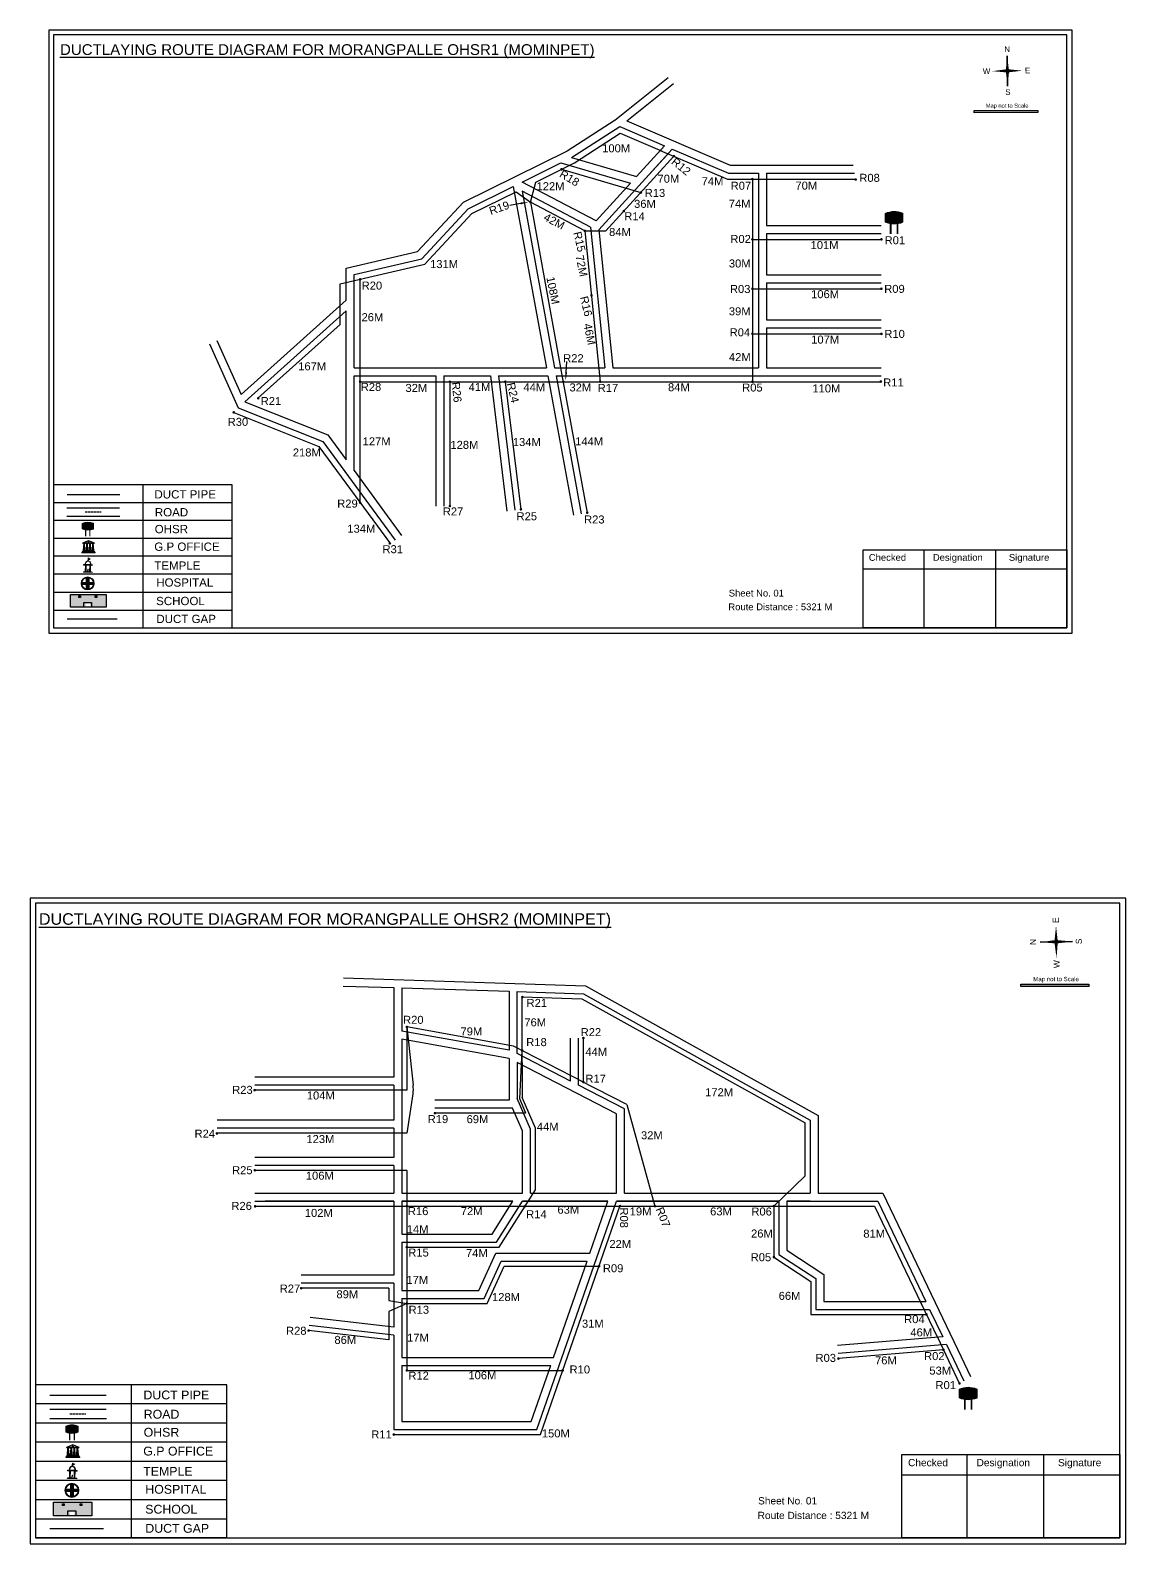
# Model space of a CAD drawing. Header units: inches. Extents: x 857 to 9621, y 2149 to 3662.
# Drawn here: x 2969 to 4063, y 2149 to 3662 of the extents above; entities that cross this region are included whole.
import ezdxf

# ---------------------------------------------------------------- set-up
doc = ezdxf.new("R2010")
doc.units = ezdxf.units.IN
doc.header["$MEASUREMENT"] = 0
doc.linetypes.add('DASHEDX2', pattern=[1.5, 1, -0.5])
for name, color, linetype in [('LANDMARK', 7, 'Continuous'), ('OHT', 7, 'Continuous'), ('pipe line', 5, 'Continuous')]:
    doc.layers.add(name, color=color, linetype=linetype)
doc.styles.get("Standard").update_dxf_attribs({"font": 'arial.ttf'})

# ---------------------------------------------------------------- blocks, each defined once
blk = doc.blocks.new('OHT')
at = {"linetype": 'Continuous', "lineweight": 0, "true_color": 0x0ffffc}
blk.add_hatch(color=4, dxfattribs=at).paths.add_polyline_path([(0.012, 1), (0, 1, 0.101323), (-0.4, 0.916), (-0.4, 0.525, 0.194075), (0.399, 0.521), (0.399, 0.921, 0.097877)])
at = {"color": 4, "linetype": 'Continuous', "lineweight": 0, "true_color": 0x0ffffc, "flags": 128}
for points in [[(-0.4, 0.525), (-0.4, 0.916)], [(0.399, 0.521), (0.399, 0.921)]]:
    blk.add_lwpolyline(points, dxfattribs=at)
at = {"color": 4, "linetype": 'Continuous', "lineweight": 0, "true_color": 0x0ffffc, "const_width": 0.075, "flags": 128}
for points in [[(-0.15, 0), (-0.15, 0.475)], [(0.15, 0), (0.15, 0.473)]]:
    blk.add_lwpolyline(points, dxfattribs=at)
at = {"color": 4, "linetype": 'Continuous', "lineweight": 0, "true_color": 0x0ffffc}
for centre, radius, start, end in [((0.006, -0.019), 1.019, 67.31091, 113.47108), ((0.004, 1.513), 1.068, 247.76824, 291.70073)]:
    blk.add_arc(centre, radius, start, end, dxfattribs=at)
blk = doc.blocks.new('Government_Office')
at = {"linetype": 'Continuous', "lineweight": 0, "true_color": 0xff0000}
for points in [[(-0.5, 0.05), (0.5, 0.05), (0.5, 0), (-0.5, 0)], [(-0.45, 0.08), (-0.45, 0.12), (0.45, 0.12), (0.45, 0.08)], [(-0.4, 0.14), (-0.4, 0.18), (0.4, 0.18), (0.4, 0.14)]]:
    blk.add_hatch(color=1, dxfattribs=at).paths.add_polyline_path(points)
h = blk.add_hatch(color=1, dxfattribs=at)
h.paths.add_polyline_path([(0.44, 0.72), (0.45, 0.75), (0, 0.93), (-0.45, 0.75), (-0.44, 0.72)])
h.paths.add_polyline_path([(0.36, 0.75), (-0.36, 0.75), (0, 0.9)], flags=16)
h.paths.add_polyline_path([(0, 0.78, -1), (0, 0.87, -1)], flags=0)
h = blk.add_hatch(color=1, dxfattribs=at)
edge = h.paths.add_edge_path()
edge.add_line((-0.27, 0.2), (-0.3, 0.68))
edge.add_line((-0.3, 0.68), (-0.29, 0.68))
edge.add_arc((-0.28, 0.69), 0.0176, 225.304, 441.5659)
edge.add_line((-0.28, 0.7), (-0.39, 0.7))
edge.add_arc((-0.39, 0.69), 0.0176, 98.4341, 314.696)
edge.add_line((-0.38, 0.68), (-0.37, 0.68))
edge.add_line((-0.37, 0.68), (-0.4, 0.2))
edge.add_line((-0.4, 0.2), (-0.27, 0.2))
h = blk.add_hatch(color=1, dxfattribs=at)
edge = h.paths.add_edge_path()
edge.add_line((-0.05, 0.2), (-0.07, 0.68))
edge.add_line((-0.07, 0.68), (-0.07, 0.68))
edge.add_arc((-0.05, 0.69), 0.0176, 225.304, 441.5659)
edge.add_line((-0.05, 0.7), (-0.17, 0.7))
edge.add_arc((-0.17, 0.69), 0.0176, 98.4341, 314.696)
edge.add_line((-0.16, 0.68), (-0.15, 0.68))
edge.add_line((-0.15, 0.68), (-0.18, 0.2))
edge.add_line((-0.18, 0.2), (-0.05, 0.2))
h = blk.add_hatch(color=1, dxfattribs=at)
edge = h.paths.add_edge_path()
edge.add_arc((0, 0.83), 0.0467, 90, 270)
edge.add_arc((0, 0.83), 0.0467, 270, 450)
h = blk.add_hatch(color=1, dxfattribs=at)
edge = h.paths.add_edge_path()
edge.add_line((0.18, 0.2), (0.15, 0.68))
edge.add_line((0.15, 0.68), (0.16, 0.68))
edge.add_arc((0.17, 0.69), 0.0176, 225.304, 441.5659)
edge.add_line((0.17, 0.7), (0.05, 0.7))
edge.add_arc((0.05, 0.69), 0.0176, 98.4341, 314.696)
edge.add_line((0.07, 0.68), (0.07, 0.68))
edge.add_line((0.07, 0.68), (0.05, 0.2))
edge.add_line((0.05, 0.2), (0.18, 0.2))
h = blk.add_hatch(color=1, dxfattribs=at)
edge = h.paths.add_edge_path()
edge.add_line((0.4, 0.2), (0.37, 0.68))
edge.add_line((0.37, 0.68), (0.38, 0.68))
edge.add_arc((0.39, 0.69), 0.0176, 225.304, 441.5659)
edge.add_line((0.4, 0.7), (0.28, 0.7))
edge.add_arc((0.28, 0.69), 0.0176, 98.4341, 314.696)
edge.add_line((0.29, 0.68), (0.3, 0.68))
edge.add_line((0.3, 0.68), (0.27, 0.2))
edge.add_line((0.27, 0.2), (0.4, 0.2))
at = {"color": 1, "linetype": 'Continuous', "lineweight": 0, "true_color": 0xff0000, "flags": 128}
for points in [[(-0.5, 0.05), (0.5, 0.05), (0.5, 0), (-0.5, 0)], [(-0.45, 0.75), (-0.44, 0.72), (0.44, 0.72), (0.45, 0.75), (0, 0.93)], [(-0.45, 0.08), (-0.45, 0.12), (0.45, 0.12), (0.45, 0.08)], [(-0.4, 0.14), (-0.4, 0.18), (0.4, 0.18), (0.4, 0.14)], [(-0.36, 0.75), (0.36, 0.75), (0, 0.9)]]:
    blk.add_lwpolyline(points, close=True, dxfattribs=at)
for points in [[(-0.27, 0.2), (-0.3, 0.68), (-0.29, 0.68, 1.379694), (-0.28, 0.7), (-0.39, 0.7, 1.379694), (-0.38, 0.68), (-0.37, 0.68), (-0.4, 0.2)], [(-0.05, 0.2), (-0.07, 0.68), (-0.07, 0.68, 1.379694), (-0.05, 0.7), (-0.17, 0.7, 1.379694), (-0.16, 0.68), (-0.15, 0.68), (-0.18, 0.2)], [(0, 0.87, 1), (0, 0.78, 1)], [(0.18, 0.2), (0.15, 0.68), (0.16, 0.68, 1.379694), (0.17, 0.7), (0.05, 0.7, 1.379694), (0.07, 0.68), (0.07, 0.68), (0.05, 0.2)], [(0.4, 0.2), (0.37, 0.68), (0.38, 0.68, 1.379694), (0.4, 0.7), (0.28, 0.7, 1.379694), (0.29, 0.68), (0.3, 0.68), (0.27, 0.2)]]:
    blk.add_lwpolyline(points, format="xyb", close=True, dxfattribs=at)
blk = doc.blocks.new('Temple')
at = {"linetype": 'Continuous', "lineweight": 0, "true_color": 0xe66000}
blk.add_hatch(color=32, dxfattribs=at).paths.add_polyline_path([(-0.006, 1), (0.147, 0.931), (0, 0.85)])
at = {"linetype": 'Continuous', "lineweight": 0, "true_color": 0xff0000}
h = blk.add_hatch(color=1, dxfattribs=at)
edge = h.paths.add_edge_path()
edge.add_line((0.175, 0.49), (0.225, 0.49))
edge.add_line((0.225, 0.49), (0.225, 0.497))
edge.add_line((0.225, 0.497), (0.307, 0.497))
edge.add_line((0.307, 0.497), (0.307, 0.533))
edge.add_line((0.307, 0.533), (0.257, 0.533))
edge.add_line((0.257, 0.533), (0.257, 0.54))
edge.add_line((0.257, 0.54), (0.2, 0.54))
edge.add_spline(control_points=[(0.2, 0.54), (0.2, 0.589), (0.19, 0.638), (0.142, 0.743), (0.092, 0.79), (0.027, 0.805), (0.02, 0.806), (0.012, 0.806)], knot_values=[4.712389, 4.712389, 4.712389, 4.712389, 5.278166, 5.278166, 6.117402, 6.117402, 6.223801, 6.223801, 6.223801, 6.223801], degree=3, periodic=0)
edge.add_line((0.012, 0.806), (0.012, 0.79))
edge.add_line((0.012, 0.79), (-0.012, 0.79))
edge.add_line((-0.012, 0.79), (-0.012, 0.806))
edge.add_spline(control_points=[(-0.012, 0.806), (-0.055, 0.802), (-0.096, 0.781), (-0.171, 0.699), (-0.197, 0.628), (-0.2, 0.55), (-0.2, 0.545), (-0.2, 0.54)], knot_values=[6.343965, 6.343965, 6.343965, 6.343965, 6.956638, 6.956638, 7.795874, 7.795874, 7.853982, 7.853982, 7.853982, 7.853982], degree=3, periodic=0)
edge.add_line((-0.2, 0.54), (-0.257, 0.54))
edge.add_line((-0.257, 0.54), (-0.257, 0.533))
edge.add_line((-0.257, 0.533), (-0.307, 0.533))
edge.add_line((-0.307, 0.533), (-0.307, 0.497))
edge.add_line((-0.307, 0.497), (-0.225, 0.497))
edge.add_line((-0.225, 0.497), (-0.225, 0.49))
edge.add_line((-0.225, 0.49), (-0.175, 0.49))
edge.add_line((-0.175, 0.49), (-0.175, 0.07))
edge.add_arc((-0.205, 0.07), 0.03, -90, 0, ccw=False)
edge.add_line((-0.205, 0.04), (-0.257, 0.04))
edge.add_line((-0.257, 0.04), (-0.257, 0.033))
edge.add_line((-0.257, 0.033), (-0.307, 0.033))
edge.add_line((-0.307, 0.033), (-0.307, 0))
edge.add_line((-0.307, 0), (0.307, 0))
edge.add_line((0.307, 0), (0.307, 0.033))
edge.add_line((0.307, 0.033), (0.257, 0.033))
edge.add_line((0.257, 0.033), (0.257, 0.04))
edge.add_line((0.257, 0.04), (0.205, 0.04))
edge.add_arc((0.205, 0.07), 0.03, 180, 270, ccw=False)
edge.add_line((0.175, 0.07), (0.175, 0.49))
h.paths.add_polyline_path([(0.125, 0.07, -0.414214), (0.095, 0.04), (0.05, 0.04), (0.05, 0.033), (-0.05, 0.033), (-0.05, 0.04), (-0.095, 0.04, -0.414214), (-0.125, 0.07), (-0.125, 0.497), (0.125, 0.497)], flags=16)
edge = h.paths.add_edge_path(flags=16)
edge.add_ellipse((0, 0.54), major_axis=(0, 0.242), ratio=0.722808, start_angle=270, end_angle=450, ccw=False)
edge.add_line((0.175, 0.54), (-0.175, 0.54))
h.paths.add_polyline_path([(0.012, 0.23), (0.012, 0.07), (-0.012, 0.07), (-0.012, 0.23)], flags=0)
h = blk.add_hatch(color=1, dxfattribs=at)
edge = h.paths.add_edge_path()
edge.add_line((0.012, 0.857), (0, 0.85))
edge.add_line((0, 0.85), (-0.003, 0.925))
edge.add_line((-0.003, 0.925), (-0.012, 0.925))
edge.add_line((-0.012, 0.925), (-0.012, 0.806))
edge.add_spline(control_points=[(-0.012, 0.806), (-0.004, 0.807), (0.004, 0.807), (0.012, 0.806)], knot_values=[6.223801, 6.223801, 6.223801, 6.223801, 6.343965, 6.343965, 6.343965, 6.343965], degree=3, periodic=0)
edge.add_line((0.012, 0.806), (0.012, 0.857))
h = blk.add_hatch(color=1, dxfattribs=at)
edge = h.paths.add_edge_path()
edge.add_line((0.012, 0.79), (0.012, 0.806))
edge.add_spline(control_points=[(0.012, 0.806), (0.004, 0.807), (-0.004, 0.807), (-0.012, 0.806)], knot_values=[6.223801, 6.223801, 6.223801, 6.223801, 6.343965, 6.343965, 6.343965, 6.343965], degree=3, periodic=0)
edge.add_line((-0.012, 0.806), (-0.012, 0.79))
edge.add_line((-0.012, 0.79), (0.012, 0.79))
at = {"color": 32, "linetype": 'Continuous', "lineweight": 0, "true_color": 0xe66000, "flags": 128}
blk.add_lwpolyline([(-0.006, 1), (0.147, 0.931), (0, 0.85), (-0.006, 1)], dxfattribs=at)
at = {"color": 1, "linetype": 'Continuous', "lineweight": 0, "true_color": 0xff0000, "flags": 128}
blk.add_lwpolyline([(0.2, 0.54), (0.257, 0.54), (0.257, 0.533), (0.307, 0.533), (0.307, 0.497), (0.225, 0.497), (0.225, 0.49), (0.175, 0.49), (0.175, 0.07, 0.414214), (0.205, 0.04), (0.257, 0.04), (0.257, 0.033), (0.307, 0.033), (0.307, 0), (-0.307, 0), (-0.307, 0.033), (-0.257, 0.033), (-0.257, 0.04), (-0.205, 0.04, 0.414214), (-0.175, 0.07), (-0.175, 0.49), (-0.225, 0.49), (-0.225, 0.497), (-0.307, 0.497), (-0.307, 0.533), (-0.257, 0.533), (-0.257, 0.54), (-0.2, 0.54)], format="xyb", dxfattribs=at)
blk.add_lwpolyline([(-0.175, 0.54), (0.175, 0.54)], dxfattribs=at)
blk.add_lwpolyline([(0.125, 0.497), (0.125, 0.07, -0.414214), (0.095, 0.04), (0.05, 0.04), (0.05, 0.033), (-0.05, 0.033), (-0.05, 0.04), (-0.095, 0.04, -0.414214), (-0.125, 0.07), (-0.125, 0.497)], format="xyb", close=True, dxfattribs=at)
for points in [[(0.012, 0.925), (-0.012, 0.925), (-0.012, 0.79), (0.012, 0.79)], [(0.012, 0.23), (-0.012, 0.23), (-0.012, 0.07), (0.012, 0.07)]]:
    blk.add_lwpolyline(points, close=True, dxfattribs=at)
at = {"color": 1, "linetype": 'Continuous', "lineweight": 0, "true_color": 0xff0000}
blk.add_ellipse((0, 0.54), major_axis=(0, 0.242), ratio=0.722808, start_param=4.712389, end_param=7.853982, dxfattribs=at)
blk.add_open_spline([(0.2, 0.54), (0.2, 0.589), (0.19, 0.638), (0.142, 0.743), (0.092, 0.79), (-0.023, 0.816), (-0.085, 0.794), (-0.171, 0.699), (-0.197, 0.628), (-0.2, 0.55), (-0.2, 0.545), (-0.2, 0.54)], degree=3, knots=[4.712389, 4.712389, 4.712389, 4.712389, 5.278166, 5.278166, 6.117402, 6.117402, 6.956638, 6.956638, 7.795874, 7.795874, 7.853982, 7.853982, 7.853982, 7.853982], dxfattribs=at)
blk = doc.blocks.new('*U7')
at = {"color": 0, "linetype": 'DASHEDX2', "transparency": 16777216}
blk.add_line((-8.2, 0), (8, 0), dxfattribs=at)
blk = doc.blocks.new('Hospital')
at = {"linetype": 'Continuous', "lineweight": 0, "true_color": 0x000000}
h = blk.add_hatch(color=18, dxfattribs=at)
h.paths.add_polyline_path([(-0.5, 0, 1), (0.5, 0, 1)])
h.paths.add_polyline_path([(0.45, 0, -1), (-0.45, 0, -1)], flags=16)
at = {"linetype": 'Continuous', "true_color": 0xff0000}
blk.add_hatch(color=1, dxfattribs=at).paths.add_polyline_path([(-0.39, 0.08), (-0.08, 0.08), (-0.08, 0.39), (0.08, 0.39), (0.08, 0.08), (0.39, 0.08), (0.39, -0.08), (0.08, -0.08), (0.08, -0.39), (-0.08, -0.39), (-0.08, -0.08), (-0.39, -0.08)])
at = {"color": 1, "linetype": 'Continuous', "true_color": 0xff0000, "flags": 128}
blk.add_lwpolyline([(-0.39, 0.08), (-0.08, 0.08), (-0.08, 0.39), (0.08, 0.39), (0.08, 0.08), (0.39, 0.08), (0.39, -0.08), (0.08, -0.08), (0.08, -0.39), (-0.08, -0.39), (-0.08, -0.08), (-0.39, -0.08)], close=True, dxfattribs=at)
at = {"color": 18, "linetype": 'Continuous', "lineweight": 0, "true_color": 0x000000}
for radius in [0.5, 0.446]:
    blk.add_circle((0, 0), radius, dxfattribs=at)
blk = doc.blocks.new('*U8')
at = {"color": 0, "linetype": 'DASHEDX2', "transparency": 16777216}
blk.add_line((-8.2, 0), (8, 0), dxfattribs=at)

msp = doc.modelspace()

# ---------------------------------------------------------------- hatches: boundary and pattern name
at = {"true_color": 0x0093dd}
h = msp.add_hatch(color=142, dxfattribs=at)
h.dxf.hatch_style = 1
h.paths.add_polyline_path([(3911.8, 3581.5), (3911.8, 3579.4), (3975.6, 3579.5), (3975.6, 3581.6)])
at = {"ltscale": 0.5}
h = msp.add_hatch(color=5, dxfattribs=at)
h.dxf.hatch_style = 1
h.paths.add_polyline_path([(3613.1, 3535.9, 1), (3610.4, 3535.9, 1)])
h = msp.add_hatch(color=5, dxfattribs=at)
h.dxf.hatch_style = 1
h.paths.add_polyline_path([(3500.8, 3522.8, 1), (3498.1, 3522.8, 1)])
h = msp.add_hatch(color=5, dxfattribs=at)
h.dxf.hatch_style = 1
h.paths.add_polyline_path([(3691.6, 3513, 1), (3688.9, 3513, 1)])
h = msp.add_hatch(color=5, dxfattribs=at)
h.dxf.hatch_style = 1
h.paths.add_polyline_path([(3794.8, 3512.6, 1), (3792.1, 3512.6, 1)])
h = msp.add_hatch(color=5, dxfattribs=at)
h.dxf.hatch_style = 1
h.paths.add_polyline_path([(3580.1, 3499.6, 1), (3577.4, 3499.6, 1)])
h = msp.add_hatch(color=5, dxfattribs=at)
h.dxf.hatch_style = 1
h.paths.add_polyline_path([(3469.8, 3489.9, 1), (3467.1, 3489.9, 1)])
h = msp.add_hatch(color=5, dxfattribs=at)
h.dxf.hatch_style = 1
h.paths.add_polyline_path([(3563.1, 3481, 1), (3560.4, 3481, 1)])
h = msp.add_hatch(color=5, dxfattribs=at)
h.dxf.hatch_style = 1
h.paths.add_polyline_path([(3524.1, 3461.3, 1), (3521.5, 3461.3, 1)])
h = msp.add_hatch(color=5, dxfattribs=at)
h.dxf.hatch_style = 1
h.paths.add_polyline_path([(3691.6, 3452.8, 1), (3688.9, 3452.8, 1)])
h = msp.add_hatch(color=5, dxfattribs=at)
h.dxf.hatch_style = 1
h.paths.add_polyline_path([(3820.6, 3452.8, 1), (3817.9, 3452.8, 1)])
h = msp.add_hatch(color=5, dxfattribs=at)
h.dxf.hatch_style = 1
h.paths.add_polyline_path([(3299.5, 3412.9, 1), (3296.8, 3412.9, 1)])
h = msp.add_hatch(color=5, dxfattribs=at)
h.dxf.hatch_style = 1
h.paths.add_polyline_path([(3691.6, 3403.4, 1), (3688.9, 3403.4, 1)])
h = msp.add_hatch(color=5, dxfattribs=at)
h.dxf.hatch_style = 1
h.paths.add_polyline_path([(3820.5, 3403.4, 1), (3817.8, 3403.4, 1)])
h = msp.add_hatch(color=5, dxfattribs=at)
h.dxf.hatch_style = 1
h.paths.add_polyline_path([(3530.8, 3396.8, 1), (3528.1, 3396.8, 1)])
h = msp.add_hatch(color=5, dxfattribs=at)
h.dxf.hatch_style = 1
h.paths.add_polyline_path([(3691.6, 3358.4, 1), (3688.9, 3358.4, 1)])
h = msp.add_hatch(color=5, dxfattribs=at)
h.dxf.hatch_style = 1
h.paths.add_polyline_path([(3820.6, 3358.3, 1), (3817.9, 3358.3, 1)])
h = msp.add_hatch(color=5, dxfattribs=at)
h.dxf.hatch_style = 1
h.paths.add_polyline_path([(3299.5, 3310.5, 1), (3296.8, 3310.5, 1)])
h = msp.add_hatch(color=5, dxfattribs=at)
h.dxf.hatch_style = 1
h.paths.add_polyline_path([(3389.2, 3310.5, 1), (3386.6, 3310.5, 1)])
h = msp.add_hatch(color=5, dxfattribs=at)
h.dxf.hatch_style = 1
h.paths.add_polyline_path([(3444.6, 3310.5, 1), (3441.9, 3310.5, 1)])
h = msp.add_hatch(color=5, dxfattribs=at)
h.dxf.hatch_style = 1
h.paths.add_polyline_path([(3502.5, 3310.5, 1), (3499.8, 3310.5, 1)])
h = msp.add_hatch(color=5, dxfattribs=at)
h.dxf.hatch_style = 1
h.paths.add_polyline_path([(3539.4, 3310.5, 1), (3536.7, 3310.5, 1)])
h = msp.add_hatch(color=5, dxfattribs=at)
h.dxf.hatch_style = 1
h.paths.add_polyline_path([(3691.6, 3310.5, 1), (3688.9, 3310.5, 1)])
h = msp.add_hatch(color=5, dxfattribs=at)
h.dxf.hatch_style = 1
h.paths.add_polyline_path([(3820, 3310.7, 1), (3817.3, 3310.7, 1)])
h = msp.add_hatch(color=5, dxfattribs=at)
h.dxf.hatch_style = 1
h.paths.add_polyline_path([(3197.7, 3294, 1), (3195, 3294, 1)])
h = msp.add_hatch(color=5, dxfattribs=at)
h.dxf.hatch_style = 1
h.paths.add_polyline_path([(3173.2, 3279.9, 1), (3170.5, 3279.9, 1)])
h = msp.add_hatch(color=5, dxfattribs=at)
h.dxf.hatch_style = 1
h.paths.add_polyline_path([(3299.5, 3189.7, 1), (3296.8, 3189.7, 1)])
h = msp.add_hatch(color=5, dxfattribs=at)
h.dxf.hatch_style = 1
h.paths.add_polyline_path([(3389.2, 3186.2, 1), (3386.6, 3186.2, 1)])
h = msp.add_hatch(color=5, dxfattribs=at)
h.dxf.hatch_style = 1
h.paths.add_polyline_path([(3460.2, 3182.9, 1), (3457.5, 3182.9, 1)])
h = msp.add_hatch(color=5, dxfattribs=at)
h.dxf.hatch_style = 1
h.paths.add_polyline_path([(3526.5, 3179.6, 1), (3523.8, 3179.6, 1)])
h = msp.add_hatch(color=5, dxfattribs=at)
h.dxf.hatch_style = 1
h.paths.add_polyline_path([(3329.2, 3148.9, 1), (3326.5, 3148.9, 1)])
at = {"true_color": 0xc8c92d}
h = msp.add_hatch(color=52, dxfattribs=at)
h.dxf.hatch_style = 1
h.paths.add_polyline_path([(3015.7, 3097.8), (3008.6, 3097.8), (3008.6, 3085), (3015.7, 3085)])
h.paths.add_polyline_path([(3044.2, 3097.8), (3037.1, 3097.8), (3037.1, 3085), (3044.2, 3085)])
at = {"true_color": 0x293189}
h = msp.add_hatch(color=177, dxfattribs=at)
h.dxf.hatch_style = 1
h.paths.add_polyline_path([(3037.1, 3097.8), (3015.7, 3097.8), (3015.7, 3085), (3023.7, 3085), (3023.7, 3089.2), (3028.2, 3089.2), (3028.2, 3085), (3037.1, 3085)])
h.paths.add_polyline_path([(3018.7, 3094.9), (3017.2, 3094.9), (3017.2, 3096.4), (3018.7, 3096.4)], flags=16)
h.paths.add_polyline_path([(3033.5, 3094.9), (3033.5, 3096.4), (3035.1, 3096.4), (3035.1, 3094.9)], flags=16)
at = {"true_color": 0x0093dd}
h = msp.add_hatch(color=142, dxfattribs=at)
h.dxf.hatch_style = 1
h.paths.add_polyline_path([(3958.4, 2708.2), (3958.4, 2705.9), (4026.6, 2706.1), (4026.6, 2708.4)])
at = {"ltscale": 0.5}
h = msp.add_hatch(color=5, dxfattribs=at)
h.dxf.hatch_style = 1
h.paths.add_polyline_path([(3461.7, 2695.5, 1), (3459, 2695.5, 1)])
h = msp.add_hatch(color=5, dxfattribs=at)
h.dxf.hatch_style = 1
h.paths.add_polyline_path([(3346.2, 2665.6, 1), (3343.5, 2665.6, 1)])
h = msp.add_hatch(color=5, dxfattribs=at)
h.dxf.hatch_style = 1
h.paths.add_polyline_path([(3522.7, 2654.5, 1), (3520, 2654.5, 1)])
h = msp.add_hatch(color=5, dxfattribs=at)
h.dxf.hatch_style = 1
h.paths.add_polyline_path([(3461.5, 2642, 1), (3458.8, 2642, 1)])
h = msp.add_hatch(color=5, dxfattribs=at)
h.dxf.hatch_style = 1
h.paths.add_polyline_path([(3194.1, 2602.4, 1), (3191.4, 2602.4, 1)])
h = msp.add_hatch(color=5, dxfattribs=at)
h.dxf.hatch_style = 1
h.paths.add_polyline_path([(3522.7, 2610.4, 1), (3520, 2610.4, 1)])
h = msp.add_hatch(color=5, dxfattribs=at)
h.dxf.hatch_style = 1
h.paths.add_polyline_path([(3374.3, 2579.4, 1), (3371.6, 2579.4, 1)])
h = msp.add_hatch(color=5, dxfattribs=at)
h.dxf.hatch_style = 1
h.paths.add_polyline_path([(3156.4, 2559.1, 1), (3153.7, 2559.1, 1)])
h = msp.add_hatch(color=5, dxfattribs=at)
h.dxf.hatch_style = 1
h.paths.add_polyline_path([(3194.3, 2522.3, 1), (3191.6, 2522.3, 1)])
h = msp.add_hatch(color=5, dxfattribs=at)
h.dxf.hatch_style = 1
h.paths.add_polyline_path([(3194.6, 2486.3, 1), (3191.9, 2486.3, 1)])
h = msp.add_hatch(color=5, dxfattribs=at)
h.dxf.hatch_style = 1
h.paths.add_polyline_path([(3346.2, 2486.5, 1), (3343.5, 2486.5, 1)])
h = msp.add_hatch(color=5, dxfattribs=at)
h.dxf.hatch_style = 1
h.paths.add_polyline_path([(3464.5, 2486.5, 1), (3461.8, 2486.5, 1)])
h = msp.add_hatch(color=5, dxfattribs=at)
h.dxf.hatch_style = 1
h.paths.add_polyline_path([(3559.3, 2486.5, 1), (3556.6, 2486.5, 1)])
h = msp.add_hatch(color=5, dxfattribs=at)
h.dxf.hatch_style = 1
h.paths.add_polyline_path([(3594.1, 2486.5, 1), (3591.4, 2486.5, 1)])
h = msp.add_hatch(color=5, dxfattribs=at)
h.dxf.hatch_style = 1
h.paths.add_polyline_path([(3713.1, 2486.5, 1), (3710.4, 2486.5, 1)])
h = msp.add_hatch(color=5, dxfattribs=at)
h.dxf.hatch_style = 1
h.paths.add_polyline_path([(3346.2, 2445.4, 1), (3343.5, 2445.4, 1)])
h = msp.add_hatch(color=5, dxfattribs=at)
h.dxf.hatch_style = 1
h.paths.add_polyline_path([(3713.1, 2435.5, 1), (3710.4, 2435.5, 1)])
h = msp.add_hatch(color=5, dxfattribs=at)
h.dxf.hatch_style = 1
h.paths.add_polyline_path([(3538.4, 2426.4, 1), (3535.7, 2426.4, 1)])
h = msp.add_hatch(color=5, dxfattribs=at)
h.dxf.hatch_style = 1
h.paths.add_polyline_path([(3240.6, 2404.4, 1), (3237.9, 2404.4, 1)])
h = msp.add_hatch(color=5, dxfattribs=at)
h.dxf.hatch_style = 1
h.paths.add_polyline_path([(3346.2, 2389.1, 1), (3343.5, 2389.1, 1)])
h = msp.add_hatch(color=5, dxfattribs=at)
h.dxf.hatch_style = 1
h.paths.add_polyline_path([(3865.6, 2378.1, 1), (3862.9, 2378.1, 1)])
h = msp.add_hatch(color=5, dxfattribs=at)
h.dxf.hatch_style = 1
h.paths.add_polyline_path([(3248, 2362.1, 1), (3245.3, 2362.1, 1)])
h = msp.add_hatch(color=5, dxfattribs=at)
h.dxf.hatch_style = 1
h.paths.add_polyline_path([(3777.6, 2334.1, 1), (3774.9, 2334.1, 1)])
h = msp.add_hatch(color=5, dxfattribs=at)
h.dxf.hatch_style = 1
h.paths.add_polyline_path([(3882.5, 2342.9, 1), (3879.8, 2342.9, 1)])
h = msp.add_hatch(color=5, dxfattribs=at)
h.dxf.hatch_style = 1
h.paths.add_polyline_path([(3346.2, 2322.3, 1), (3343.5, 2322.3, 1)])
h = msp.add_hatch(color=5, dxfattribs=at)
h.dxf.hatch_style = 1
h.paths.add_polyline_path([(3502.1, 2322.3, 1), (3499.4, 2322.3, 1)])
h = msp.add_hatch(color=5, dxfattribs=at)
h.dxf.hatch_style = 1
h.paths.add_polyline_path([(3898.6, 2309.3, 1), (3895.9, 2309.3, 1)])
h = msp.add_hatch(color=5, dxfattribs=at)
h.dxf.hatch_style = 1
h.paths.add_polyline_path([(3333.2, 2258.2, 1), (3330.5, 2258.2, 1)])
at = {"true_color": 0xc8c92d}
h = msp.add_hatch(color=52, dxfattribs=at)
h.dxf.hatch_style = 1
h.paths.add_polyline_path([(2999.2, 2190.5), (2991.6, 2190.5), (2991.6, 2176.8), (2999.2, 2176.8)])
h.paths.add_polyline_path([(3029.8, 2190.5), (3022.2, 2190.5), (3022.2, 2176.8), (3029.8, 2176.8)])
at = {"true_color": 0x293189}
h = msp.add_hatch(color=177, dxfattribs=at)
h.dxf.hatch_style = 1
h.paths.add_polyline_path([(3022.2, 2190.5), (2999.2, 2190.5), (2999.2, 2176.8), (3007.8, 2176.8), (3007.8, 2181.3), (3012.6, 2181.3), (3012.6, 2176.8), (3022.2, 2176.8)])
h.paths.add_polyline_path([(3002.5, 2187.4), (3000.8, 2187.4), (3000.8, 2189), (3002.5, 2189)], flags=16)
h.paths.add_polyline_path([(3018.3, 2187.4), (3018.3, 2189), (3020, 2189), (3020, 2187.4)], flags=16)

# ---------------------------------------------------------------- linework, layer by layer
for p, q in [((3945.3, 3606), (3944.8, 3636.2)), ((3944.8, 3636.2), (3945.3, 3606)), ((3945.3, 3606), (3944.8, 3636.2)), ((3945, 3621.1), (3945.3, 3606)), ((3552.6, 3571.9), (3606.1, 3614.7)), ((3564.7, 3571.3), (3611.3, 3608.7)), ((3505.2, 3541.2), (3553.2, 3572.4)), ((3564.7, 3571.3), (3668.1, 3527)), ((3509.5, 3534.5), (3557.6, 3565.6)), ((3557.6, 3565.6), (3602.4, 3546.4)), ((3401.4, 3490), (3506, 3541.6)), ((3610.2, 3543.1), (3536.8, 3462.4)), ((3602.4, 3546.4), (3574.3, 3515.5)), ((3608.3, 3541), (3580.2, 3510.1)), ((3610.2, 3543.1), (3666.5, 3519)), ((3460.2, 3510.1), (3498.9, 3529.2)), ((3498.9, 3529.2), (3568.3, 3508.9)), ((3509.5, 3534.5), (3574.3, 3515.5)), ((3668.1, 3527), (3791.1, 3527)), ((3534, 3471.2), (3460.2, 3510.1)), ((3666.5, 3519), (3696.3, 3519)), ((3696.3, 3519), (3696.3, 3324.5)), ((3704.3, 3519), (3792.4, 3519)), ((3704.3, 3519), (3704.3, 3466.8)), ((3406.3, 3483.4), (3451.3, 3505.7)), ((3451.3, 3505.7), (3484.4, 3324.5)), ((3460.3, 3501), (3492.5, 3324.5)), ((3528.4, 3465.1), (3460.3, 3501)), ((3568.3, 3508.9), (3534, 3471.2)), ((3355.6, 3440.6), (3401.4, 3490)), ((3359.8, 3433.4), (3406.3, 3483.4)), ((3458.5, 3488.7), (3447.9, 3486.6)), ((3528.4, 3465.1), (3542.7, 3324.5)), ((3704.3, 3466.8), (3819.1, 3466.8)), ((3536.8, 3462.4), (3550.7, 3324.5)), ((3704.3, 3458.8), (3704.3, 3417.4)), ((3704.3, 3458.8), (3819.1, 3458.8)), ((3284.2, 3424), (3355.6, 3440.6)), ((3284.2, 3391.9), (3284.2, 3424)), ((3292.2, 3417.6), (3359.8, 3433.4)), ((3292.2, 3324.5), (3292.2, 3417.6)), ((3704.3, 3417.4), (3819.1, 3417.4)), ((3704.3, 3409.4), (3704.3, 3372.4)), ((3704.3, 3409.4), (3819.1, 3409.4)), ((3179.2, 3297.7), (3284.2, 3391.9)), ((3183.1, 3290.5), (3284.2, 3381.2)), ((3284.2, 3232.5), (3284.2, 3381.2)), ((3704.3, 3372.4), (3819.1, 3372.4)), ((3704.3, 3364.4), (3704.3, 3324.5)), ((3704.3, 3364.4), (3819.1, 3364.4)), ((3147.5, 3348.3), (3176.4, 3284.5)), ((3154.8, 3351.6), (3179.2, 3297.7)), ((3284.2, 3328.7), (3284.2, 3332.5)), ((3504.1, 3319.8), (3504.9, 3330.6)), ((3292.2, 3324.5), (3484.4, 3324.5)), ((3292.2, 3221.6), (3292.2, 3316.5)), ((3292.2, 3316.5), (3373.9, 3316.5)), ((3373.9, 3316.5), (3373.9, 3186.2)), ((3381.9, 3316.5), (3428.4, 3316.5)), ((3381.9, 3316.5), (3381.9, 3186.2)), ((3428.4, 3316.5), (3444.9, 3181.2)), ((3436.4, 3316.5), (3485.9, 3316.5)), ((3436.4, 3316.5), (3452.9, 3182.2)), ((3485.9, 3316.5), (3511.3, 3177.1)), ((3492.5, 3324.5), (3542.7, 3324.5)), ((3494, 3316.5), (3819.1, 3316.5)), ((3494, 3316.5), (3519.2, 3178.5)), ((3550.7, 3324.5), (3696.3, 3324.5)), ((3704.3, 3324.5), (3819.1, 3324.5)), ((3176.4, 3284.5), (3260.8, 3250.8)), ((3183.1, 3290.5), (3265.9, 3257.4)), ((3265.9, 3257.4), (3284.2, 3232.5)), ((3260.8, 3250.8), (3333.2, 3152)), ((2991.7, 3207.4), (2991.7, 3065.9)), ((3081.1, 3207.4), (3081.1, 3064.5)), ((3292.2, 3221.6), (3339.6, 3156.7)), ((3170.4, 3189.6), (2991.7, 3189.6)), ((3005.1, 3184.6), (3057.8, 3184.6)), ((3170.4, 3171.7), (2991.7, 3171.7)), ((3005.1, 3176), (3058.1, 3176)), ((3170.4, 3153.8), (2991.7, 3153.8)), ((3170.4, 3136), (2991.7, 3136)), ((3170.4, 3118.1), (2991.7, 3118.1)), ((2991.7, 3100.2), (3170.4, 3100.2)), ((2991.7, 3082.3), (3170.4, 3082.3)), ((2991.7, 3065.9), (2991.7, 3064.5)), ((2991.7, 3065.6), (2991.7, 3064.5)), ((4010.1, 2750.9), (3977.8, 2750.3)), ((3977.8, 2750.3), (4010.1, 2750.9)), ((4010.1, 2750.9), (3977.8, 2750.3)), ((3994, 2750.6), (4010.1, 2750.9)), ((3281.4, 2714.5), (3523.4, 2706.7)), ((3281.1, 2706.5), (3331.8, 2704.9)), ((3331.8, 2704.9), (3331.8, 2615.4)), ((3339.8, 2704.6), (3447.2, 2701.2)), ((3339.8, 2704.6), (3339.8, 2661.4)), ((3447.2, 2701.2), (3447.2, 2642.2)), ((3455, 2695.9), (3455.2, 2695.9)), ((3455.2, 2700.9), (3521.3, 2698.8)), ((3455.2, 2639), (3455.2, 2700.9)), ((3521.3, 2698.8), (3748.1, 2572.5)), ((3523.4, 2706.7), (3756.1, 2577.2)), ((3447.2, 2642.2), (3339.8, 2661.4)), ((3339.8, 2653.3), (3339.8, 2499.5)), ((3447.2, 2634.1), (3339.8, 2653.3)), ((3508.3, 2611.5), (3508.3, 2654.5)), ((3516.3, 2607.3), (3516.3, 2654.5)), ((3447.2, 2634.1), (3447.2, 2592.4)), ((3508.3, 2611.5), (3455.2, 2639)), ((3554.4, 2578.7), (3455.2, 2629.9)), ((3455.2, 2629.9), (3455.2, 2594)), ((3331.8, 2615.4), (3192.8, 2615.4)), ((3331.8, 2607.4), (3192.8, 2607.4)), ((3331.8, 2607.4), (3331.8, 2572.5)), ((3562.4, 2583.6), (3516.3, 2607.3)), ((3447.2, 2592.4), (3373, 2592.4)), ((3468.4, 2563.4), (3455.2, 2594)), ((3331.8, 2572.5), (3155.3, 2572.5)), ((3450.6, 2584.4), (3373, 2584.4)), ((3460.4, 2561.7), (3450.6, 2584.4)), ((3554.4, 2499.5), (3554.4, 2578.7)), ((3562.4, 2499.5), (3562.4, 2583.6)), ((3748.1, 2572.5), (3748.1, 2499.5)), ((3756.1, 2577.2), (3756.1, 2499.5)), ((3331.8, 2564.5), (3155.3, 2564.5)), ((3331.8, 2564.5), (3331.8, 2535.1)), ((3460.4, 2499.5), (3460.4, 2561.7)), ((3468.4, 2499.5), (3468.4, 2563.4)), ((3331.8, 2535.1), (3192.8, 2535.1)), ((3331.8, 2527.1), (3192.8, 2527.1)), ((3331.8, 2527.1), (3331.8, 2499.5)), ((3192.8, 2499.5), (3331.8, 2499.5)), ((3339.8, 2499.5), (3460.4, 2499.5)), ((3468.4, 2499.5), (3554.4, 2499.5)), ((3562.4, 2499.5), (3748.1, 2499.5)), ((3756.1, 2499.5), (3820.5, 2499.5)), ((3820.5, 2499.5), (3898.8, 2336)), ((3192.8, 2491.5), (3331.8, 2491.5)), ((3331.8, 2491.5), (3203.3, 2491.5)), ((3331.8, 2491.5), (3331.8, 2417.4)), ((3339.8, 2491.5), (3339.8, 2458.4)), ((3450.9, 2491.5), (3339.8, 2491.5)), ((3339.8, 2491.5), (3450.9, 2491.5)), ((3430.1, 2458.4), (3450.9, 2491.5)), ((3434.5, 2450.4), (3460.4, 2491.5)), ((3545.9, 2491.5), (3460.4, 2491.5)), ((3460.4, 2491.5), (3545.9, 2491.5)), ((3474.9, 2263.2), (3554.4, 2491.5)), ((3527.8, 2439.4), (3545.9, 2491.5)), ((3716.8, 2491.5), (3554.4, 2491.5)), ((3554.4, 2491.5), (3716.8, 2491.5)), ((3716.8, 2491.5), (3716.8, 2438.2)), ((3748.1, 2491.5), (3724.8, 2491.5)), ((3724.8, 2491.5), (3748.1, 2491.5)), ((3724.8, 2491.5), (3724.8, 2442.5)), ((3748.1, 2491.5), (3815.5, 2491.5)), ((3815.5, 2491.5), (3863.5, 2391.1)), ((3339.8, 2458.4), (3430.1, 2458.4)), ((3339.8, 2450.4), (3339.8, 2402.1)), ((3339.8, 2450.4), (3434.5, 2450.4)), ((3416.8, 2402.1), (3433.9, 2439.4)), ((3433.9, 2439.4), (3527.8, 2439.4)), ((3716.8, 2438.2), (3753.5, 2414)), ((3724.8, 2442.5), (3761.5, 2418.3)), ((3422, 2394.1), (3439, 2431.4)), ((3439, 2431.4), (3525, 2431.4)), ((3491.5, 2335.3), (3525, 2431.4)), ((3331.8, 2417.4), (3239.3, 2417.4)), ((3331.8, 2409.4), (3239.3, 2409.4)), ((3331.8, 2409.4), (3331.8, 2365.4)), ((3753.5, 2414), (3753.5, 2383.1)), ((3761.5, 2418.3), (3761.5, 2391.1)), ((3339.8, 2402.1), (3416.8, 2402.1)), ((3339.8, 2394.1), (3339.8, 2335.3)), ((3339.8, 2394.1), (3422, 2394.1)), ((3761.5, 2391.1), (3863.5, 2391.1)), ((3753.5, 2383.1), (3867.4, 2383.1)), ((3867.4, 2383.1), (3880.5, 2355.8)), ((3331.8, 2357.4), (3247.2, 2367.1)), ((3331.8, 2365.4), (3248.1, 2375)), ((3331.8, 2357.4), (3331.8, 2263.2)), ((3880.5, 2355.8), (3775.2, 2347.1)), ((3884.2, 2348.1), (3775.9, 2339.1)), ((3884.2, 2348.1), (3901.5, 2312)), ((3339.8, 2335.3), (3491.5, 2335.3)), ((3500, 2335.3), (3500, 2335.3)), ((3898.8, 2336), (3908.3, 2316.2)), ((3339.8, 2327.3), (3339.8, 2271.2)), ((3339.8, 2327.3), (3488.7, 2327.3)), ((3469.2, 2271.2), (3488.7, 2327.3)), ((2973.6, 2307.8), (2973.6, 2156.3)), ((3069.2, 2307.8), (3069.2, 2154.8)), ((3164.9, 2288.7), (2973.6, 2288.7)), ((3164.9, 2269.6), (2973.6, 2269.6)), ((2987.9, 2283.4), (3044.3, 2283.4)), ((2987.9, 2274.2), (3044.6, 2274.2)), ((3339.8, 2271.2), (3469.2, 2271.2)), ((3331.8, 2263.2), (3474.9, 2263.2)), ((3164.9, 2250.5), (2973.6, 2250.5)), ((3164.9, 2231.3), (2973.6, 2231.3)), ((3164.9, 2212.2), (2973.6, 2212.2)), ((2973.6, 2193.1), (3164.9, 2193.1)), ((2973.6, 2173.9), (3164.9, 2173.9)), ((2973.6, 2156.3), (2973.6, 2154.8)), ((2973.6, 2156), (2973.6, 2154.8)), ((3164.9, 2154.8), (2973.6, 2154.8))]:
    msp.add_line(p, q)
at = {"color": 1}
for p, q in [((3944.8, 3636.2), (3945, 3621.1)), ((3977.8, 2750.3), (3994, 2750.6))]:
    msp.add_line(p, q, dxfattribs=at)
at = {"color": 5}
for p, q in [((3468.4, 3489.9), (3473.8, 3510.1)), ((3454, 3500.3), (3468.4, 3489.9)), ((3298.2, 3324.5), (3298.2, 3412.9)), ((3457.8, 2593.6), (3460.2, 2642)), ((3463.9, 2579.4), (3457.8, 2593.6)), ((3326.8, 2404.4), (3326.8, 2392.3)), ((3326.8, 2392.3), (3344.8, 2389.1)), ((3344.8, 2389.1), (3326.8, 2381.2))]:
    msp.add_line(p, q, dxfattribs=at)
at = {"color": 242, "true_color": 0xcd2027}
for p, q in [((3861.7, 3142.4), (3861.7, 3064.4)), ((3933.1, 3142.4), (3933.1, 3064.4)), ((3800.8, 3123.5), (4004.5, 3123.5)), ((3904.7, 2238.3), (3904.7, 2154.8)), ((3981.3, 2238.3), (3981.3, 2154.8)), ((3839.6, 2218), (4057.6, 2218))]:
    msp.add_line(p, q, dxfattribs=at)
for points in [[(2987, 3661.8), (2987, 3059.1), (4009.9, 3059.1), (4009.9, 3661.8)], [(2991.7, 3657.2), (2991.7, 3064.5), (4004.5, 3064.5), (4004.5, 3657.2)], [(3044.3, 3097.8), (3044.3, 3085), (3008.6, 3085), (3008.6, 3097.8)], [(3018.7, 3096.4), (3018.7, 3094.9), (3017.2, 3094.9), (3017.2, 3096.4)], [(3033.5, 3094.9), (3033.5, 3096.4), (3035.1, 3096.4), (3035.1, 3094.9)], [(2968.5, 2794.2), (2968.5, 2149), (4063.4, 2149), (4063.4, 2794.2)], [(2973.6, 2789.2), (2973.6, 2154.8), (4057.6, 2154.8), (4057.6, 2789.2)], [(3029.9, 2190.5), (3029.9, 2176.8), (2991.6, 2176.8), (2991.6, 2190.5)], [(3002.5, 2189), (3002.5, 2187.4), (3000.8, 2187.4), (3000.8, 2189)], [(3018.3, 2187.4), (3018.3, 2189), (3020, 2189), (3020, 2187.4)]]:
    msp.add_lwpolyline(points, close=True)
at = {"color": 142, "true_color": 0x0093dd}
for points in [[(3975.6, 3579.5), (3911.8, 3579.4), (3911.8, 3581.5), (3975.6, 3581.6), (3975.6, 3579.5)], [(4026.7, 2706.1), (3958.4, 2705.9), (3958.4, 2708.2), (4026.6, 2708.4), (4026.6, 2706.1)]]:
    msp.add_lwpolyline(points, dxfattribs=at)
for points in [[(3170.4, 3064.5), (3170.4, 3207.4), (2991.7, 3207.4)], [(3022.2, 3085), (3022.2, 3089.8), (3029.7, 3089.8), (3029.7, 3085)], [(3164.9, 2154.8), (3164.9, 2307.8), (2973.6, 2307.8)], [(3006.2, 2176.8), (3006.2, 2181.9), (3014.2, 2181.9), (3014.2, 2176.8)]]:
    msp.add_lwpolyline(points)
at = {"color": 242, "true_color": 0xcd2027}
for points in [[(4004.5, 3064.4), (3800.8, 3064.4), (3800.8, 3142.4), (4004.5, 3142.4)], [(4057.6, 2154.8), (3839.6, 2154.8), (3839.6, 2238.3), (4057.6, 2238.3)]]:
    msp.add_lwpolyline(points, close=True, dxfattribs=at)
at = {"color": 1}
for points in [[(3943.5, 3621.1), (3946.8, 3621.1), (3944.8, 3636.2)], [(3943.5, 3621.1), (3946.8, 3621.1), (3944.8, 3636.2)], [(3994, 2749), (3993.9, 2752.5), (3977.8, 2750.3)], [(3994, 2749), (3993.9, 2752.5), (3977.8, 2750.3)]]:
    msp.add_solid(points, dxfattribs=at)
for points in [[(3945.1, 3619.6), (3945, 3622.9), (3929.9, 3620.9)], [(3945.1, 3619.6), (3945, 3622.9), (3929.9, 3620.9)], [(3943.5, 3621.1), (3946.8, 3621.1), (3945.3, 3606)], [(3943.5, 3621.1), (3946.8, 3621.1), (3945.3, 3606)], [(3945.1, 3619.6), (3945, 3622.9), (3960.1, 3621.4)], [(3945.1, 3619.6), (3945, 3622.9), (3960.1, 3621.4)], [(3458.4, 3489.6), (3458.7, 3487.7), (3466.6, 3490.2)], [(3505.1, 3319.7), (3503.1, 3319.9), (3503.5, 3311.6)], [(3995.5, 2750.7), (3992.1, 2750.6), (3993.7, 2766.8)], [(3995.5, 2750.7), (3992.1, 2750.6), (3993.7, 2766.8)], [(3995.5, 2750.7), (3992.1, 2750.6), (3994.2, 2734.4)], [(3995.5, 2750.7), (3992.1, 2750.6), (3994.2, 2734.4)], [(3994, 2749), (3993.9, 2752.5), (4010.1, 2750.9)], [(3994, 2749), (3993.9, 2752.5), (4010.1, 2750.9)]]:
    msp.add_solid(points)
at = {"layer": 'OHT', "color": 5}
for p, q in [((3005.3, 3197.7), (3058, 3197.7)), ((2988.1, 2297.4), (3044.5, 2297.4))]:
    msp.add_line(p, q, dxfattribs=at)
at = {"layer": 'OHT', "color": 1}
for p, q in [((3005.3, 3073.4), (3055.4, 3073.4)), ((2988.1, 2164.4), (3041.7, 2164.4))]:
    msp.add_line(p, q, dxfattribs=at)
at = {"layer": 'pipe line'}
for p, q in [((3512.5, 3529.2), (3558.2, 3558.9)), ((3558.2, 3558.9), (3600.1, 3540.9)), ((3598.2, 3541.7), (3665.2, 3513)), ((3473.8, 3510.1), (3512.5, 3529.2)), ((3611.8, 3535.9), (3543.9, 3461.3)), ((3499.5, 3522.8), (3578.8, 3499.6)), ((3665.2, 3513), (3704.3, 3513)), ((3690.3, 3513), (3690.3, 3310.5)), ((3704.3, 3513), (3793.4, 3513)), ((3409.9, 3478.5), (3454, 3500.3)), ((3468.4, 3489.9), (3498.6, 3324.5)), ((3522.8, 3461.3), (3468.4, 3489.9)), ((3363, 3428), (3409.9, 3478.5)), ((3522.8, 3461.3), (3538.1, 3310.5)), ((3522.8, 3461.3), (3543.9, 3461.3)), ((3690.3, 3452.8), (3819.1, 3452.8)), ((3278.2, 3408.2), (3363, 3428)), ((3278.2, 3367.7), (3278.2, 3408.2)), ((3690.3, 3403.4), (3819.1, 3403.4)), ((3196, 3294), (3278.2, 3367.7)), ((3690.3, 3358.4), (3819.1, 3358.4)), ((3298.2, 3189.7), (3298.2, 3324.5)), ((3498.6, 3324.5), (3525.1, 3179.6)), ((3298.2, 3310.5), (3373.9, 3310.5)), ((3373.9, 3310.5), (3437.2, 3310.5)), ((3387.9, 3310.5), (3387.9, 3186.2)), ((3436.4, 3310.5), (3485.9, 3310.5)), ((3443.2, 3310.5), (3819.1, 3310.5)), ((3443.2, 3310.5), (3458.8, 3182.9)), ((3172, 3279.8), (3257, 3245.8)), ((3257, 3245.8), (3328.4, 3148.5)), ((3460.2, 2695.8), (3519.9, 2693.8)), ((3460.2, 2627.4), (3460.2, 2695.8)), ((3519.9, 2693.8), (3743.1, 2569.6)), ((3344.8, 2665.6), (3344.8, 2602.4)), ((3451.4, 2646.5), (3344.8, 2665.6)), ((3344.8, 2665.6), (3351.1, 2607.3)), ((3521.3, 2610.4), (3521.3, 2654.5)), ((3521.3, 2610.4), (3451.4, 2646.5)), ((3460.2, 2629.9), (3460.2, 2595.1)), ((3344.8, 2602.4), (3192.8, 2602.4)), ((3564.7, 2588), (3518.6, 2611.8)), ((3351, 2598.6), (3344.8, 2559.5)), ((3473.4, 2564.4), (3460.2, 2595.1)), ((3564.7, 2588), (3592.7, 2486.5)), ((3463.9, 2579.4), (3373, 2579.4)), ((3344.8, 2559.5), (3155.3, 2559.5)), ((3473.4, 2502.8), (3473.4, 2564.4)), ((3743.1, 2516.6), (3743.1, 2569.6)), ((3344.8, 2522.1), (3192.8, 2522.1)), ((3344.8, 2522.1), (3344.8, 2499.5)), ((3711.8, 2486.5), (3743.1, 2516.6)), ((3344.8, 2499.5), (3344.8, 2458.4)), ((3437.3, 2445.4), (3473.4, 2502.8)), ((3192.8, 2486.5), (3331.8, 2486.5)), ((3331.8, 2486.5), (3463.1, 2486.5)), ((3460.4, 2486.5), (3545.9, 2486.5)), ((3478.4, 2258.2), (3557.9, 2486.5)), ((3544.2, 2486.5), (3716.8, 2486.5)), ((3711.8, 2486.5), (3711.8, 2435.5)), ((3716.8, 2486.5), (3748.1, 2486.5)), ((3748.1, 2486.5), (3812.3, 2486.5)), ((3812.3, 2486.5), (3859, 2389)), ((3344.8, 2458.4), (3344.8, 2402.1)), ((3344.8, 2445.4), (3437.3, 2445.4)), ((3425.2, 2389.1), (3442.2, 2426.4)), ((3442.2, 2426.4), (3537, 2426.4)), ((3711.8, 2435.5), (3748.5, 2411.3)), ((3748.5, 2411.3), (3748.5, 2378.1)), ((3326.8, 2404.4), (3239.3, 2404.4)), ((3344.8, 2402.1), (3344.8, 2322.3)), ((3858, 2391.1), (3875.9, 2353.7)), ((3326.8, 2381.2), (3326.8, 2352.9)), ((3344.8, 2389.1), (3425.2, 2389.1)), ((3748.5, 2378.1), (3864.2, 2378.1)), ((3326.8, 2352.9), (3246.6, 2362.1)), ((3875.1, 2355.4), (3897.4, 2309)), ((3881.1, 2342.9), (3776.3, 2334.1)), ((3344.8, 2322.3), (3500.8, 2322.3)), ((3331.8, 2258.2), (3478.4, 2258.2))]:
    msp.add_line(p, q, dxfattribs=at)
msp.add_arc((3321.4, 2603.3), 30, 351.0033, 7.7698, dxfattribs=at)

# ---------------------------------------------------------------- block references
at = {"linetype": 'DASHEDX2'}
for name, p in [('*U7', (3031.5, 3180.3)), ('*U8', (3016.2, 2278.8))]:
    msp.add_blockref(name, p, dxfattribs=at)
at = {"layer": 'LANDMARK'}
for name, p, xscale, yscale, zscale in [('Government_Office', (3026.7, 3139.6), 13.00935728233748, 13.00935728233748, 13.00935728233748), ('Hospital', (3025.9, 3108.9), 13.12033057218892, 13.12033057218892, 13.12033057218892), ('Government_Office', (3011, 2235.2), 13.92501171093976, 13.92501171093976, 13.92501171093976), ('Hospital', (3010.1, 2202.4), 14.04379577745786, 14.04379577745786, 14.04379577745786)]:
    msp.add_blockref(name, p, dxfattribs=dict(at, xscale=xscale, yscale=yscale, zscale=zscale))
at = {"layer": 'LANDMARK', "rotation": 358.3713438591284}
for p, xscale, yscale, zscale in [((3026, 3119.9), 14.50709457857279, 14.50709457857279, 14.50709457857279), ((3010.3, 2214.1), 15.52816618947066, 15.52816618947066, 15.52816618947066)]:
    msp.add_blockref('Temple', p, dxfattribs=dict(at, xscale=xscale, yscale=yscale, zscale=zscale))
at = {"layer": 'OHT'}
for p, xscale, yscale, zscale in [((3831.8, 3458.2), 22.41341502807723, 22.41341502807723, 22.41341502807723), ((3026, 3155.8), 14.3087241539245, 14.3087241539245, 14.3087241539245), ((3905.8, 2283), 22.41341502807723, 22.41341502807723, 22.41341502807723), ((3010.2, 2252.5), 15.31583360251944, 15.31583360251944, 15.31583360251944)]:
    msp.add_blockref('OHT', p, dxfattribs=dict(at, xscale=xscale, yscale=yscale, zscale=zscale))

# ---------------------------------------------------------------- texts
at = {"color": 242, "true_color": 0xcd2027}
for s, height, p in [('%%UDUCTLAYING ROUTE DIAGRAM FOR MORANGPALLE OHSR1 (MOMINPET)', 10.773, (2998.2, 3637.1)), ('%%UDUCTLAYING ROUTE DIAGRAM FOR MORANGPALLE OHSR2 (MOMINPET)', 11.531, (2977.1, 2767.7))]:
    msp.add_text(s, height=height, dxfattribs=at).set_placement(p)
for s, height, rotation, p in [('N', 5.69, 1.0063, (3942.1, 3640)), ('W', 5.69, 1.0063, (3920.6, 3617.9)), ('E', 5.69, 1.0063, (3962.6, 3618.6)), ('S', 5.69, 1.0063, (3943, 3597.1)), ('R12', 8, 320.9398, (3608.5, 3529)), ('R18', 8, 329.3303, (3496.6, 3515.8)), ('R19', 8, 19.1, (3428.8, 3477.1)), ('42M', 8, 332.131, (3480.7, 3472.4)), ('R15', 8, 283.3246, (3511.2, 3459.5)), ('72M', 8, 281.4404, (3513.5, 3436.2)), ('108M', 8, 281.4404, (3484.3, 3414.7)), ('R16', 8, 283.3246, (3517.9, 3395)), ('46M', 8, 281.4404, (3521.5, 3367.9)), ('R26', 8, 275.9131, (3389.7, 3309.8)), ('R24', 8, 283.6585, (3444.7, 3308.6)), ('E', 6.09, 91.0063, (3996.6, 2769.5)), ('S', 6.09, 91.0063, (4019.6, 2748.4)), ('N', 6.09, 91.0063, (3973.8, 2747.5)), ('W', 6.09, 91.0063, (3997.4, 2724.4)), ('R08', 8, 270, (3558, 2485.2)), ('R07', 8, 291.6982, (3593.5, 2483.5))]:
    msp.add_text(s, height=height, rotation=rotation).set_placement(p)
for s, height, p in [('Map not to Scale', 4.071, (3923.5, 3584.4)), ('100M', 8, (3540.1, 3539.8)), ('122M', 8, (3474.5, 3501.9)), ('70M', 8, (3595.4, 3509.4)), ('74M', 8, (3639.5, 3506.9)), ('R07', 8, (3668.5, 3502.4)), ('70M', 8, (3733.3, 3502.5)), ('R08', 8, (3797.1, 3510.3)), ('R13', 8, (3582.6, 3495.2)), ('R14', 8, (3562.2, 3471.9)), ('36M', 8, (3572, 3484.3)), ('74M', 8, (3666.6, 3484.4)), ('84M', 8, (3547, 3456.1)), ('R02', 8, (3668.2, 3449.2)), ('101M', 8, (3748.4, 3443.1)), ('R01', 8, (3822.4, 3447.9)), ('131M', 8, (3368.1, 3424.1)), ('30M', 8, (3666.7, 3424.7)), ('R20', 8, (3299.7, 3402.6)), ('R03', 8, (3667.8, 3399.2)), ('R09', 8, (3822, 3399.3)), ('106M', 8, (3748.9, 3394)), ('26M', 8, (3299.6, 3371)), ('39M', 8, (3666.7, 3376.9)), ('R04', 8, (3667.5, 3355.9)), ('R10', 8, (3822.1, 3354.3)), ('107M', 8, (3749, 3348.6)), ('167M', 8, (3236.3, 3321.9)), ('R22', 8, (3501.1, 3330)), ('42M', 8, (3666.8, 3331.1)), ('R11', 8, (3821, 3305.8)), ('R28', 8, (3298.8, 3301.3)), ('32M', 8, (3343.5, 3300.3)), ('41M', 8, (3406.6, 3301.2)), ('44M', 8, (3461.4, 3301)), ('32M', 8, (3507.4, 3300.8)), ('R17', 8, (3535.6, 3300.3)), ('84M', 8, (3605.9, 3301)), ('R05', 8, (3680, 3300.7)), ('110M', 8, (3750.2, 3299.8)), ('R21', 8, (3198.8, 3287.2)), ('R30', 8, (3165.8, 3266.4)), ('127M', 8, (3300.7, 3246.9)), ('134M', 8, (3450.8, 3246.2)), ('144M', 8, (3513.1, 3246.9)), ('218M', 8, (3230.9, 3235.8)), ('128M', 8, (3388.4, 3243.4)), ('DUCT PIPE', 8.25, (3092.6, 3193.8)), ('R29', 8, (3275.3, 3184.7)), ('ROAD ', 8.25, (3093, 3175.9)), ('R27', 8, (3380.8, 3176.8)), ('R25', 8, (3454.5, 3172)), ('R23', 8, (3522, 3168.8)), ('OHSR', 8.25, (3092.9, 3159.1)), ('134M', 8, (3285.4, 3159.6)), ('G.P OFFICE', 8.25, (3092.5, 3141.5)), ('R31', 8, (3320.5, 3139.1)), ('Checked', 6.76, (3806.6, 3131.5)), ('Designation', 6.764, (3870.6, 3131.5)), ('Signature', 6.76, (3946.6, 3131.5)), ('TEMPLE', 8.25, (3092.5, 3122.6)), ('HOSPITAL', 8.25, (3094.4, 3105.7)), ('Sheet No. 01', 6.764, (3666.6, 3095.8)), ('SCHOOL', 8.25, (3094.3, 3087.2)), ('Route Distance : 5321 M', 6.764, (3666.2, 3082.1)), ('DUCT GAP', 8.25, (3094.5, 3069.3)), ('Map not to Scale', 4.357, (3970.9, 2711.3)), ('R21', 8, (3464.5, 2685.6)), ('R20', 8, (3341.1, 2668.7)), ('79M', 8, (3398.5, 2657.1)), ('76M', 8, (3462.3, 2666.2)), ('R22', 8, (3518.6, 2656.4)), ('R18', 8, (3464.2, 2646.4)), ('44M', 8, (3523.3, 2636.7)), ('R17', 8, (3523.3, 2609.9)), ('R23', 8, (3170.3, 2598.7)), ('172M', 8, (3643, 2596.3)), ('104M', 8, (3244.9, 2593.1)), ('R19', 8, (3365.7, 2569.5)), ('69M', 8, (3404.6, 2569.4)), ('R24', 8, (3132.7, 2554.9)), ('123M', 8, (3244.5, 2549.5)), ('44M', 8, (3474.8, 2561.8)), ('32M', 8, (3578.9, 2553.3)), ('R25', 8, (3170.2, 2518.4)), ('106M', 8, (3243.9, 2512.9)), ('R26', 8, (3169.5, 2482.7)), ('102M', 8, (3242.9, 2475.7)), ('R16', 8, (3345.9, 2477.5)), ('72M', 8, (3398.8, 2477.5)), ('R14', 8, (3464.1, 2474.4)), ('63M', 8, (3495.4, 2478.9)), ('19M', 8, (3567.6, 2477.2)), ('63M', 8, (3648, 2477.2)), ('R06', 8, (3689.2, 2477.1)), ('14M', 8, (3344.8, 2459.4)), ('22M', 8, (3547.3, 2444.6)), ('26M', 8, (3688.9, 2455.1)), ('81M', 8, (3801.1, 2455)), ('R15', 8, (3346.3, 2436.1)), ('74M', 8, (3404, 2435.6)), ('R05', 8, (3688.5, 2431.4)), ('R09', 8, (3540.8, 2420.4)), ('R27', 8, (3217.8, 2400.1)), ('17M', 8, (3344.5, 2408.8)), ('89M', 8, (3274.5, 2394.4)), ('128M', 8, (3430, 2391.6)), ('66M', 8, (3716.5, 2392.8)), ('R13', 8, (3346.6, 2378.9)), ('R04', 8, (3841.9, 2369.5)), ('R28', 8, (3224.1, 2357.9)), ('31M', 8, (3519.9, 2365)), ('46M', 8, (3848.1, 2356.3)), ('86M', 8, (3272.5, 2348.8)), ('17M', 8, (3345.1, 2351)), ('R03', 8, (3753.3, 2330.8)), ('76M', 8, (3812.8, 2328.3)), ('R02', 8, (3861.8, 2332.6)), ('R12', 8, (3346.4, 2313)), ('106M', 8, (3406.4, 2313.4)), ('R10', 8, (3507.5, 2319.2)), ('53M', 8, (3867.1, 2318.1)), ('DUCT PIPE', 8.83, (3081.6, 2293.3)), ('R01', 8, (3873.2, 2303.6)), ('ROAD ', 8.83, (3081.9, 2274.1)), ('OHSR', 8.83, (3081.8, 2256)), ('R11', 8, (3309.3, 2254.3)), ('150M', 8, (3479.8, 2255.3)), ('G.P OFFICE', 8.83, (3081.4, 2237.2)), ('TEMPLE', 8.83, (3081.4, 2217)), ('Checked', 7.24, (3845.8, 2226.5)), ('Designation', 7.24, (3914.3, 2226.5)), ('Signature', 7.24, (3995.7, 2226.5)), ('HOSPITAL', 8.83, (3083.5, 2199)), ('Sheet No. 01', 7.24, (3695.9, 2188.3)), ('SCHOOL', 8.83, (3083.4, 2179.1)), ('Route Distance : 5321 M', 7.24, (3695.5, 2173.7)), ('DUCT GAP', 8.83, (3083.5, 2160))]:
    msp.add_text(s, height=height).set_placement(p)

doc.saveas('drawing.dxf')
